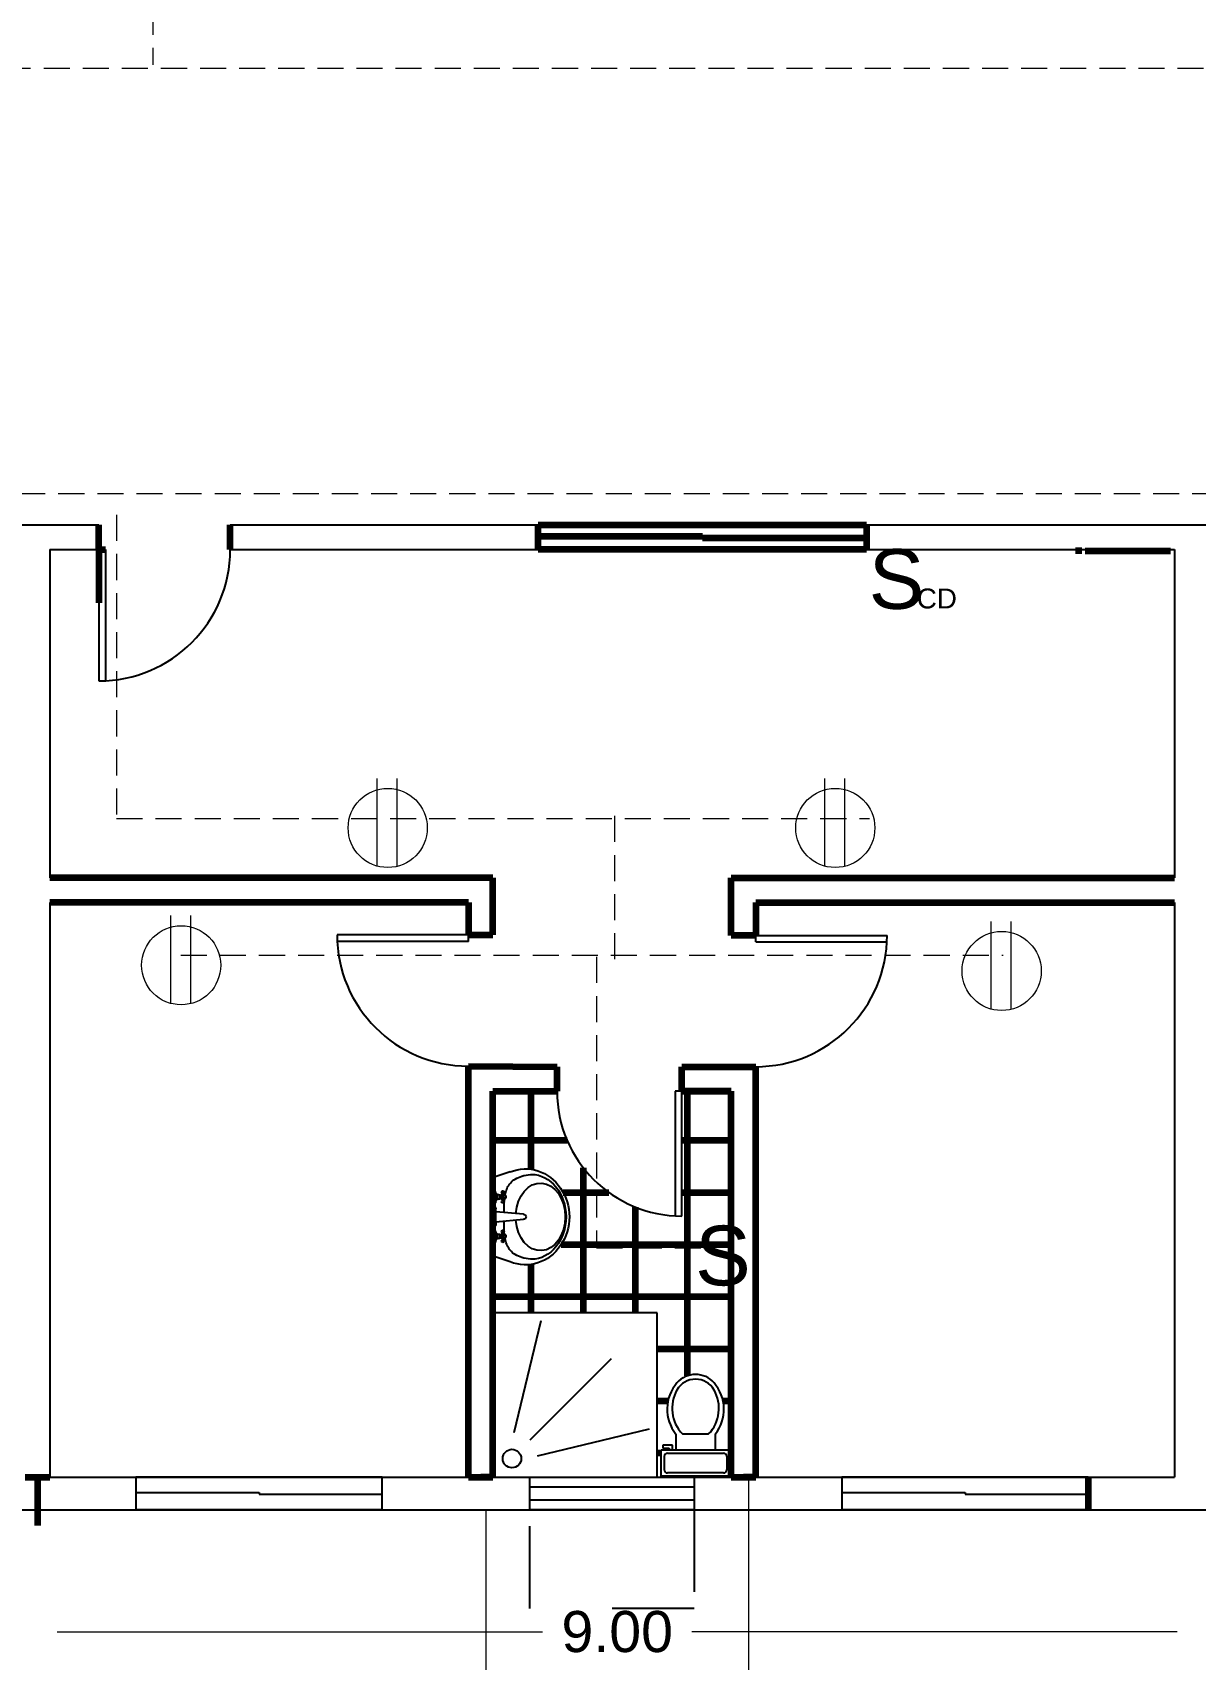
# Model space of a CAD drawing. Header units: millimetres. Extents: x 2391 to 3323, y 1596 to 2537.
# Drawn here: x 2957.36 to 2971.52, y 2266.74 to 2286.56 of the extents above; entities that cross this region are included whole.
import ezdxf

# ---------------------------------------------------------------- set-up
doc = ezdxf.new("R2010")
doc.units = ezdxf.units.MM
doc.linetypes.add('DASHED2', pattern=[9.525, 6.35, -3.175])
doc.linetypes.add('JIS_02_1.0', pattern=[2, 1, -1])
doc.layers.get('Defpoints').update_dxf_attribs({"color": 115})
for name, color, linetype in [('BATH', 171, 'Continuous'), ('dimensions', 203, 'Continuous'), ('doors', 31, 'Continuous'), ('Electrical symbols', 81, 'Continuous'), ('exterior wall', 140, 'Continuous'), ('furnitures', 40, 'Continuous'), ('interior wall', 191, 'Continuous'), ('Lightning text', 211, 'Continuous'), ('windows', 241, 'Continuous')]:
    doc.layers.add(name, color=color, linetype=linetype)
doc.styles.add('PDF Swis721 BT', font='swiss.ttf')
doc.styles.get("Standard").update_dxf_attribs({"font": 'arial.ttf'})

msp = doc.modelspace()

# ---------------------------------------------------------------- linework, layer by layer
at = {"color": 0, "linetype": 'ByBlock'}
for p, q in [((2963.174, 2272.682), (2962.978, 2272.617)), ((2963.156, 2272.517), (2963.166, 2272.532)), ((2963.166, 2272.532), (2963.177, 2272.546)), ((2963.177, 2272.546), (2963.19, 2272.559)), ((2963.19, 2272.559), (2963.204, 2272.572)), ((2963.204, 2272.572), (2963.219, 2272.584)), ((2963.219, 2272.584), (2963.236, 2272.595)), ((2963.236, 2272.595), (2963.254, 2272.605)), ((2963.254, 2272.605), (2963.274, 2272.614)), ((2963.274, 2272.614), (2963.295, 2272.623)), ((2963.274, 2272.614), (2963.274, 2272.614)), ((2963.295, 2272.623), (2963.318, 2272.63)), ((2963.318, 2272.63), (2963.342, 2272.637)), ((2963.342, 2272.637), (2963.367, 2272.643)), ((2963.367, 2272.643), (2963.393, 2272.647)), ((2963.393, 2272.647), (2963.42, 2272.65)), ((2963.42, 2272.65), (2963.433, 2272.651)), ((2962.978, 2272.471), (2962.989, 2272.453)), ((2962.989, 2272.453), (2962.995, 2272.437)), ((2962.995, 2272.437), (2962.995, 2272.317)), ((2963.001, 2272.424), (2962.995, 2272.437)), ((2962.998, 2272.322), (2963.004, 2272.333)), ((2963.009, 2272.413), (2963.001, 2272.424)), ((2963.004, 2272.333), (2963.012, 2272.343)), ((2963.021, 2272.405), (2963.009, 2272.413)), ((2963.012, 2272.343), (2963.023, 2272.35)), ((2963.018, 2272.347), (2963.018, 2272.407)), ((2963.034, 2272.401), (2963.021, 2272.405)), ((2963.023, 2272.35), (2963.035, 2272.354)), ((2963.048, 2272.4), (2963.034, 2272.401)), ((2963.035, 2272.354), (2963.048, 2272.355)), ((2963.048, 2272.355), (2963.048, 2272.4)), ((2963.048, 2272.4), (2963.055, 2272.4)), ((2963.055, 2272.355), (2963.048, 2272.355)), ((2963.055, 2272.4), (2963.07, 2272.405)), ((2963.055, 2272.4), (2963.055, 2272.355)), ((2963.07, 2272.349), (2963.055, 2272.355)), ((2963.07, 2272.437), (2963.072, 2272.445)), ((2963.072, 2272.43), (2963.07, 2272.437)), ((2963.07, 2272.405), (2963.085, 2272.407)), ((2963.07, 2272.377), (2963.072, 2272.385)), ((2963.072, 2272.37), (2963.07, 2272.377)), ((2963.085, 2272.347), (2963.07, 2272.349)), ((2963.07, 2272.317), (2963.072, 2272.325)), ((2963.072, 2272.445), (2963.078, 2272.45)), ((2963.078, 2272.424), (2963.072, 2272.43)), ((2963.072, 2272.385), (2963.078, 2272.39)), ((2963.078, 2272.364), (2963.072, 2272.37)), ((2963.072, 2272.325), (2963.078, 2272.33)), ((2963.078, 2272.45), (2963.085, 2272.452)), ((2963.078, 2272.407), (2963.078, 2272.424)), ((2963.085, 2272.422), (2963.078, 2272.424)), ((2963.078, 2272.39), (2963.085, 2272.392)), ((2963.085, 2272.362), (2963.078, 2272.364)), ((2963.078, 2272.347), (2963.078, 2272.33)), ((2963.078, 2272.33), (2963.085, 2272.332)), ((2963.085, 2272.452), (2963.093, 2272.45)), ((2963.093, 2272.424), (2963.085, 2272.422)), ((2963.085, 2272.407), (2963.101, 2272.405)), ((2963.085, 2272.392), (2963.093, 2272.39)), ((2963.093, 2272.364), (2963.085, 2272.362)), ((2963.101, 2272.349), (2963.085, 2272.347)), ((2963.085, 2272.332), (2963.093, 2272.33)), ((2963.093, 2272.45), (2963.098, 2272.445)), ((2963.098, 2272.43), (2963.093, 2272.424)), ((2963.093, 2272.407), (2963.093, 2272.424)), ((2963.093, 2272.39), (2963.098, 2272.385)), ((2963.098, 2272.37), (2963.093, 2272.364)), ((2963.093, 2272.33), (2963.093, 2272.347)), ((2963.093, 2272.33), (2963.098, 2272.325)), ((2963.098, 2272.445), (2963.1, 2272.437)), ((2963.1, 2272.437), (2963.098, 2272.43)), ((2963.098, 2272.385), (2963.1, 2272.377)), ((2963.1, 2272.377), (2963.098, 2272.37)), ((2963.098, 2272.325), (2963.1, 2272.317)), ((2963.101, 2272.405), (2963.115, 2272.4)), ((2963.115, 2272.355), (2963.101, 2272.349)), ((2963.103, 2272.314), (2963.104, 2272.331)), ((2963.104, 2272.331), (2963.105, 2272.348)), ((2963.105, 2272.348), (2963.105, 2272.351)), ((2963.112, 2272.401), (2963.116, 2272.418)), ((2963.115, 2272.4), (2963.121, 2272.389)), ((2963.121, 2272.365), (2963.115, 2272.355)), ((2963.116, 2272.418), (2963.12, 2272.435)), ((2963.12, 2272.435), (2963.125, 2272.453)), ((2963.121, 2272.389), (2963.123, 2272.377)), ((2963.123, 2272.377), (2963.121, 2272.365)), ((2963.125, 2272.453), (2963.132, 2272.469)), ((2963.132, 2272.469), (2963.139, 2272.486)), ((2963.139, 2272.486), (2963.147, 2272.502)), ((2963.147, 2272.502), (2963.156, 2272.517)), ((2963.156, 2272.517), (2963.156, 2272.517)), ((2962.989, 2272.295), (2962.978, 2272.285)), ((2962.978, 2272.255), (2962.985, 2272.254)), ((2962.985, 2272.254), (2962.992, 2272.251)), ((2962.994, 2272.305), (2962.989, 2272.295)), ((2962.992, 2272.251), (2962.997, 2272.246)), ((2962.995, 2272.317), (2962.994, 2272.305)), ((2962.995, 2272.31), (2962.998, 2272.322)), ((2962.997, 2272.246), (2963, 2272.239)), ((2963, 2272.239), (2963, 2272.232)), ((2963, 2272.195), (2963, 2272.232)), ((2963, 2272.074), (2963, 2272.195)), ((2963.338, 2272.165), (2963, 2272.195)), ((2963.072, 2272.31), (2963.07, 2272.317)), ((2963.078, 2272.304), (2963.072, 2272.31)), ((2963.085, 2272.302), (2963.078, 2272.304)), ((2963.093, 2272.304), (2963.085, 2272.302)), ((2963.098, 2272.31), (2963.093, 2272.304)), ((2963.1, 2272.317), (2963.098, 2272.31)), ((2963.102, 2272.297), (2963.103, 2272.314)), ((2963.102, 2272.281), (2963.102, 2272.297)), ((2963.102, 2272.265), (2963.102, 2272.281)), ((2963.102, 2272.249), (2963.102, 2272.265)), ((2963.102, 2272.249), (2963.102, 2272.249)), ((2963.102, 2272.234), (2963.102, 2272.249)), ((2963.102, 2272.219), (2963.102, 2272.234)), ((2963.102, 2272.204), (2963.102, 2272.219)), ((2963.102, 2272.186), (2963.102, 2272.204)), ((2963.338, 2272.165), (2963.347, 2272.163)), ((2963.347, 2272.163), (2963.356, 2272.159)), ((2963.356, 2272.159), (2963.362, 2272.152)), ((2963.362, 2272.152), (2963.366, 2272.144)), ((2963.366, 2272.125), (2963.362, 2272.117)), ((2963.366, 2272.144), (2963.368, 2272.135)), ((2963.368, 2272.135), (2963.366, 2272.125)), ((2962.985, 2272.022), (2962.978, 2272.022)), ((2962.978, 2271.991), (2962.989, 2271.973)), ((2962.992, 2272.025), (2962.985, 2272.022)), ((2962.989, 2271.973), (2962.995, 2271.957)), ((2962.998, 2272.03), (2962.992, 2272.025)), ((2962.995, 2271.957), (2962.995, 2271.837)), ((2963.001, 2271.944), (2962.995, 2271.957)), ((2963.001, 2272.037), (2962.998, 2272.03)), ((2963, 2272.074), (2963.338, 2272.105)), ((2963, 2272.074), (2963, 2272.045)), ((2963, 2272.045), (2963.001, 2272.037)), ((2963.009, 2271.933), (2963.001, 2271.944)), ((2963.021, 2271.925), (2963.009, 2271.933)), ((2963.018, 2271.867), (2963.018, 2271.927)), ((2963.07, 2271.957), (2963.072, 2271.964)), ((2963.072, 2271.949), (2963.07, 2271.957)), ((2963.07, 2271.925), (2963.085, 2271.927)), ((2963.072, 2271.964), (2963.078, 2271.97)), ((2963.078, 2271.944), (2963.072, 2271.949)), ((2963.078, 2271.97), (2963.085, 2271.972)), ((2963.085, 2271.942), (2963.078, 2271.944)), ((2963.078, 2271.927), (2963.078, 2271.944)), ((2963.085, 2271.972), (2963.093, 2271.97)), ((2963.093, 2271.944), (2963.085, 2271.942)), ((2963.085, 2271.927), (2963.101, 2271.925)), ((2963.093, 2271.97), (2963.098, 2271.964)), ((2963.098, 2271.949), (2963.093, 2271.944)), ((2963.093, 2271.927), (2963.093, 2271.944)), ((2963.098, 2271.964), (2963.1, 2271.957)), ((2963.1, 2271.957), (2963.098, 2271.949)), ((2963.102, 2272.066), (2963.102, 2272.084)), ((2963.102, 2272.05), (2963.102, 2272.066)), ((2963.102, 2272.034), (2963.102, 2272.05)), ((2963.102, 2272.018), (2963.102, 2272.034)), ((2963.102, 2272.003), (2963.102, 2272.018)), ((2963.102, 2272.003), (2963.102, 2272.003)), ((2963.102, 2271.987), (2963.102, 2272.003)), ((2963.102, 2271.972), (2963.102, 2271.987)), ((2963.103, 2271.957), (2963.102, 2271.972)), ((2963.103, 2271.943), (2963.103, 2271.957)), ((2963.104, 2271.924), (2963.103, 2271.943)), ((2963.347, 2272.106), (2963.338, 2272.105)), ((2963.356, 2272.11), (2963.347, 2272.106)), ((2963.362, 2272.117), (2963.356, 2272.11)), ((2962.989, 2271.815), (2962.978, 2271.805)), ((2962.994, 2271.825), (2962.989, 2271.815)), ((2962.995, 2271.837), (2962.994, 2271.825)), ((2962.995, 2271.829), (2962.998, 2271.842)), ((2962.998, 2271.842), (2963.004, 2271.853)), ((2963.004, 2271.853), (2963.012, 2271.863)), ((2963.012, 2271.863), (2963.023, 2271.87)), ((2963.034, 2271.92), (2963.021, 2271.925)), ((2963.023, 2271.87), (2963.035, 2271.874)), ((2963.048, 2271.919), (2963.034, 2271.92)), ((2963.035, 2271.874), (2963.048, 2271.874)), ((2963.048, 2271.874), (2963.048, 2271.919)), ((2963.048, 2271.919), (2963.055, 2271.919)), ((2963.055, 2271.874), (2963.048, 2271.874)), ((2963.055, 2271.919), (2963.07, 2271.925)), ((2963.055, 2271.919), (2963.055, 2271.874)), ((2963.07, 2271.869), (2963.055, 2271.874)), ((2963.07, 2271.897), (2963.072, 2271.904)), ((2963.072, 2271.889), (2963.07, 2271.897)), ((2963.085, 2271.867), (2963.07, 2271.869)), ((2963.07, 2271.837), (2963.072, 2271.844)), ((2963.072, 2271.829), (2963.07, 2271.837)), ((2963.072, 2271.904), (2963.078, 2271.91)), ((2963.078, 2271.884), (2963.072, 2271.889)), ((2963.072, 2271.844), (2963.078, 2271.85)), ((2963.078, 2271.824), (2963.072, 2271.829)), ((2963.078, 2271.91), (2963.085, 2271.912)), ((2963.085, 2271.882), (2963.078, 2271.884)), ((2963.078, 2271.867), (2963.078, 2271.85)), ((2963.078, 2271.85), (2963.085, 2271.852)), ((2963.085, 2271.822), (2963.078, 2271.824)), ((2963.085, 2271.912), (2963.093, 2271.91)), ((2963.093, 2271.884), (2963.085, 2271.882)), ((2963.101, 2271.869), (2963.085, 2271.867)), ((2963.085, 2271.852), (2963.093, 2271.85)), ((2963.093, 2271.824), (2963.085, 2271.822)), ((2963.093, 2271.91), (2963.098, 2271.904)), ((2963.098, 2271.889), (2963.093, 2271.884)), ((2963.093, 2271.85), (2963.093, 2271.867)), ((2963.093, 2271.85), (2963.098, 2271.844)), ((2963.098, 2271.829), (2963.093, 2271.824)), ((2963.098, 2271.904), (2963.1, 2271.897)), ((2963.1, 2271.897), (2963.098, 2271.889)), ((2963.098, 2271.844), (2963.1, 2271.837)), ((2963.1, 2271.837), (2963.098, 2271.829)), ((2963.101, 2271.925), (2963.115, 2271.919)), ((2963.115, 2271.874), (2963.101, 2271.869)), ((2963.112, 2271.866), (2963.111, 2271.873)), ((2963.116, 2271.849), (2963.112, 2271.866)), ((2963.115, 2271.919), (2963.121, 2271.909)), ((2963.121, 2271.885), (2963.115, 2271.874)), ((2963.12, 2271.833), (2963.116, 2271.849)), ((2963.125, 2271.816), (2963.12, 2271.833)), ((2963.121, 2271.909), (2963.123, 2271.897)), ((2963.123, 2271.897), (2963.121, 2271.885)), ((2963.132, 2271.799), (2963.125, 2271.816)), ((2963.139, 2271.783), (2963.132, 2271.799)), ((2963.147, 2271.767), (2963.139, 2271.783)), ((2963.156, 2271.752), (2963.147, 2271.767)), ((2963.156, 2271.752), (2963.156, 2271.752)), ((2963.166, 2271.737), (2963.156, 2271.752)), ((2963.177, 2271.723), (2963.166, 2271.737)), ((2963.174, 2271.587), (2962.978, 2271.652)), ((2963.19, 2271.71), (2963.177, 2271.723)), ((2963.204, 2271.697), (2963.19, 2271.71)), ((2963.219, 2271.685), (2963.204, 2271.697)), ((2963.236, 2271.674), (2963.219, 2271.685)), ((2963.254, 2271.664), (2963.236, 2271.674)), ((2963.274, 2271.655), (2963.254, 2271.664)), ((2963.274, 2271.655), (2963.274, 2271.655)), ((2963.295, 2271.646), (2963.274, 2271.655)), ((2963.318, 2271.639), (2963.295, 2271.646)), ((2963.342, 2271.632), (2963.318, 2271.639)), ((2963.367, 2271.626), (2963.342, 2271.632)), ((2963.393, 2271.622), (2963.367, 2271.626)), ((2963.42, 2271.619), (2963.393, 2271.622)), ((2963.433, 2271.618), (2963.42, 2271.619)), ((2964.965, 2270.964), (2962.965, 2270.964)), ((2962.965, 2270.964), (2962.965, 2268.964)), ((2964.965, 2268.964), (2964.965, 2270.964)), ((2963.224, 2269.507), (2963.552, 2270.87)), ((2964.404, 2270.403), (2963.414, 2269.414)), ((2963.507, 2269.223), (2964.871, 2269.551)), ((2965.032, 2269.354), (2965.032, 2269.314)), ((2965.152, 2269.354), (2965.032, 2269.354)), ((2965.152, 2269.294), (2965.152, 2269.354)), ((2965.192, 2269.488), (2965.192, 2269.294)), ((2965.592, 2269.488), (2965.272, 2269.488)), ((2965.672, 2269.488), (2965.672, 2269.294)), ((2965.012, 2269.294), (2965.852, 2269.294)), ((2965.012, 2268.974), (2965.012, 2269.294)), ((2965.032, 2269.314), (2965.112, 2269.314)), ((2965.052, 2269.054), (2965.052, 2269.214)), ((2965.092, 2269.254), (2965.772, 2269.254)), ((2965.112, 2269.314), (2965.112, 2269.294)), ((2965.812, 2269.214), (2965.812, 2269.054)), ((2965.852, 2269.294), (2965.852, 2268.974)), ((2962.965, 2268.964), (2964.965, 2268.964)), ((2965.852, 2268.974), (2965.012, 2268.974)), ((2965.772, 2269.014), (2965.092, 2269.014))]:
    msp.add_line(p, q, dxfattribs=at)
msp.add_circle((2963.196, 2269.189), 0.113, dxfattribs=at)
for centre, radius, start, end in [((2965.432, 2269.914), 0.3, 41.0791, 138.9211), ((2965.432, 2269.896), 0.26, 29.5767, 150.4235), ((2965.573, 2269.791), 0.487, 138.9211, 218.5309), ((2965.6, 2269.801), 0.453, 150.4235, 223.6323), ((2965.264, 2269.801), 0.453, 316.3679, 29.5767), ((2965.291, 2269.791), 0.487, 321.4693, 41.0791), ((2965.087, 2269.219), 0.0354, 81.8699, 188.1301), ((2965.777, 2269.219), 0.0354, 351.8699, 98.1301), ((2965.087, 2269.049), 0.0354, 171.8699, 278.1301), ((2965.777, 2269.049), 0.0354, 261.8699, 8.1301)]:
    msp.add_arc(centre, radius, start, end, dxfattribs=at)
at = {"color": 0, "linetype": 'ByBlock', "extrusion": (0, 0, -1)}
for centre, major_axis, ratio, start_param, end_param in [((2963.36, 2272.134), (0, -0.584), 0.916316, 2.786438, 6.63834), ((2963.544, 2272.134), (0, -0.412), 0.730435, 1.664123, 7.760732), ((2963.433, 2272.134), (0, -0.517), 0.815274, 3.141593, 6.283185)]:
    msp.add_ellipse(centre, major_axis=major_axis, ratio=ratio, start_param=start_param, end_param=end_param, dxfattribs=at)
at = {"layer": 'BATH', "linetype": 'Continuous', "lineweight": 100}
for p, q in [((2963.431, 2272.714), (2963.431, 2273.664)), ((2965.336, 2270.198), (2965.336, 2273.664)), ((2962.965, 2273.067), (2963.868, 2273.067)), ((2965.265, 2273.067), (2965.865, 2273.067)), ((2964.066, 2270.964), (2964.066, 2272.731)), ((2963.821, 2272.432), (2964.376, 2272.432)), ((2965.265, 2272.432), (2965.865, 2272.432)), ((2964.701, 2270.964), (2964.701, 2272.253)), ((2963.797, 2271.797), (2965.865, 2271.797)), ((2963.431, 2270.964), (2963.431, 2271.555)), ((2962.965, 2271.162), (2965.865, 2271.162)), ((2964.965, 2270.527), (2965.865, 2270.527)), ((2964.965, 2269.892), (2965.096, 2269.892)), ((2965.767, 2269.892), (2965.865, 2269.892)), ((2964.965, 2269.257), (2965.012, 2269.257))]:
    msp.add_line(p, q, dxfattribs=at)
at = {"layer": 'Defpoints', "linetype": 'DASHED2', "lineweight": 13, "ltscale": 0.05}
for p, q in [((2958.823, 2290.188), (2958.823, 2286.172)), ((2946.062, 2286.132), (2977.023, 2286.132)), ((2946.24, 2280.946), (2977.859, 2280.946)), ((2958.379, 2280.687), (2958.379, 2276.987)), ((2958.379, 2276.987), (2967.553, 2276.987)), ((2964.447, 2277.019), (2964.447, 2275.136)), ((2959.162, 2275.321), (2969.178, 2275.321)), ((2964.226, 2275.301), (2964.226, 2271.758)), ((2964.226, 2271.758), (2965.667, 2271.758))]:
    msp.add_line(p, q, dxfattribs=at)
at = {"layer": 'dimensions', "lineweight": 100}
for p, q in [((2957.265, 2268.964), (2957.565, 2268.964)), ((2957.415, 2268.964), (2957.415, 2268.372)), ((2962.665, 2268.964), (2962.965, 2268.964)), ((2962.965, 2268.964), (2962.815, 2268.964)), ((2965.865, 2268.964), (2966.165, 2268.964)), ((2966.165, 2268.964), (2966.015, 2268.964))]:
    msp.add_line(p, q, dxfattribs=at)
at = {"layer": 'dimensions', "lineweight": 13}
for p, q in [((2957.658, 2267.078), (2963.568, 2267.078)), ((2971.298, 2267.078), (2965.387, 2267.078))]:
    msp.add_line(p, q, dxfattribs=at)
at = {"layer": 'doors'}
for p, q in [((2958.165, 2280.264), (2958.165, 2278.664)), ((2958.245, 2280.264), (2958.245, 2278.666)), ((2962.665, 2275.571), (2961.065, 2275.571)), ((2962.665, 2275.491), (2962.665, 2275.571)), ((2966.165, 2275.564), (2967.765, 2275.564)), ((2966.165, 2275.484), (2966.165, 2275.564)), ((2962.665, 2275.491), (2961.067, 2275.491)), ((2966.165, 2275.484), (2967.763, 2275.484)), ((2965.265, 2273.664), (2965.185, 2273.664)), ((2965.185, 2273.664), (2965.185, 2272.146)), ((2965.265, 2273.664), (2965.185, 2273.664)), ((2965.265, 2272.144), (2965.265, 2273.664))]:
    msp.add_line(p, q, dxfattribs=at)
at = {"layer": 'doors', "lineweight": 100}
for q in [(2958.165, 2279.617), (2958.245, 2280.264)]:
    msp.add_line((2958.165, 2280.264), q, dxfattribs=at)
at = {"layer": 'doors'}
for centre, radius, start, end in [((2958.165, 2280.264), 1.6, 270, 0), ((2962.665, 2275.571), 1.6, 180, 270), ((2966.165, 2275.564), 1.6, 270, 0), ((2965.265, 2273.664), 1.52, 180, 270)]:
    msp.add_arc(centre, radius, start, end, dxfattribs=at)
at = {"layer": 'Electrical symbols', "lineweight": 18}
for p, q in [((2961.555, 2276.403), (2961.555, 2277.476)), ((2961.799, 2276.403), (2961.799, 2277.476)), ((2967.006, 2276.403), (2967.006, 2277.476)), ((2967.25, 2276.403), (2967.25, 2277.476)), ((2959.039, 2274.731), (2959.039, 2275.804)), ((2959.283, 2274.731), (2959.283, 2275.804)), ((2969.033, 2274.661), (2969.033, 2275.734)), ((2969.277, 2274.661), (2969.277, 2275.734))]:
    msp.add_line(p, q, dxfattribs=at)
for centre in [(2961.683, 2276.873), (2967.134, 2276.873), (2959.167, 2275.2), (2969.161, 2275.13)]:
    msp.add_circle(centre, 0.482, dxfattribs=at)
at = {"layer": 'exterior wall'}
for p, q in [((2957.565, 2268.964), (2962.665, 2268.964)), ((2962.965, 2268.964), (2965.865, 2268.964)), ((2966.165, 2268.964), (2971.265, 2268.964)), ((2944.215, 2268.564), (2984.615, 2268.564))]:
    msp.add_line(p, q, dxfattribs=at)
at = {"layer": 'furnitures', "lineweight": 100}
for p, q in [((2970.139, 2280.251), (2970.059, 2280.251)), ((2970.179, 2280.251), (2971.219, 2280.251))]:
    msp.add_line(p, q, dxfattribs=at)
at = {"layer": 'interior wall'}
for p, q in [((2956.465, 2280.564), (2958.165, 2280.564)), ((2959.765, 2280.564), (2972.365, 2280.564)), ((2957.565, 2280.264), (2958.165, 2280.264)), ((2957.565, 2280.264), (2957.565, 2276.264)), ((2959.765, 2280.264), (2971.265, 2280.264)), ((2971.265, 2280.264), (2971.265, 2276.264)), ((2957.565, 2275.964), (2957.565, 2268.964)), ((2971.265, 2275.964), (2971.265, 2268.964))]:
    msp.add_line(p, q, dxfattribs=at)
at = {"layer": 'interior wall', "lineweight": 100}
for p, q in [((2958.165, 2280.264), (2958.165, 2280.564)), ((2959.765, 2280.264), (2959.765, 2280.564)), ((2962.965, 2276.264), (2957.565, 2276.264)), ((2962.965, 2275.571), (2962.965, 2276.264)), ((2965.865, 2275.564), (2965.865, 2276.264)), ((2965.865, 2276.264), (2971.265, 2276.264)), ((2962.665, 2275.964), (2957.565, 2275.964)), ((2962.665, 2275.964), (2962.665, 2275.571)), ((2966.165, 2275.964), (2971.265, 2275.964)), ((2966.165, 2275.964), (2966.165, 2275.564)), ((2962.665, 2275.571), (2962.965, 2275.571)), ((2966.165, 2275.564), (2965.865, 2275.564)), ((2962.665, 2273.971), (2963.745, 2273.964)), ((2962.665, 2273.971), (2962.665, 2273.964)), ((2962.665, 2268.964), (2962.665, 2273.964)), ((2963.745, 2273.664), (2963.745, 2273.964)), ((2965.265, 2273.964), (2966.165, 2273.964)), ((2965.265, 2273.664), (2965.265, 2273.964)), ((2966.165, 2268.964), (2966.165, 2273.964)), ((2962.965, 2268.964), (2962.965, 2273.664)), ((2962.965, 2273.664), (2963.745, 2273.664)), ((2965.265, 2273.664), (2965.865, 2273.664)), ((2965.865, 2273.664), (2965.265, 2273.664)), ((2965.865, 2268.964), (2965.865, 2273.664))]:
    msp.add_line(p, q, dxfattribs=at)
at = {"layer": 'Lightning text', "linetype": 'ByBlock', "lineweight": 13, "ltscale": 0.02}
for p, q in [((2966.078, 2268.93), (2966.078, 2262.688)), ((2962.878, 2268.564), (2962.878, 2262.688))]:
    msp.add_line(p, q, dxfattribs=at)
at = {"layer": 'windows', "lineweight": 100}
for p, q in [((2963.515, 2280.564), (2967.515, 2280.564)), ((2963.515, 2280.264), (2963.515, 2280.564)), ((2967.515, 2280.564), (2967.515, 2280.264)), ((2965.515, 2280.424), (2963.515, 2280.424)), ((2967.515, 2280.264), (2963.515, 2280.264)), ((2965.515, 2280.404), (2965.515, 2280.424)), ((2967.515, 2280.404), (2965.515, 2280.404)), ((2970.215, 2268.964), (2970.215, 2268.564))]:
    msp.add_line(p, q, dxfattribs=at)
at = {"layer": 'windows'}
for p, q in [((2961.615, 2268.964), (2958.615, 2268.964)), ((2958.615, 2268.964), (2958.615, 2268.564)), ((2961.615, 2268.564), (2961.615, 2268.964)), ((2963.415, 2268.564), (2963.415, 2268.964)), ((2963.415, 2268.964), (2965.415, 2268.964)), ((2965.415, 2268.964), (2965.415, 2268.564)), ((2970.215, 2268.964), (2967.215, 2268.964)), ((2967.215, 2268.964), (2967.215, 2268.564)), ((2958.615, 2268.774), (2960.115, 2268.774)), ((2960.115, 2268.774), (2960.115, 2268.754)), ((2963.415, 2268.844), (2965.415, 2268.844)), ((2967.215, 2268.774), (2968.715, 2268.774)), ((2968.715, 2268.774), (2968.715, 2268.754)), ((2961.615, 2268.564), (2958.615, 2268.564)), ((2960.115, 2268.754), (2961.615, 2268.754)), ((2965.415, 2268.684), (2963.415, 2268.684)), ((2965.415, 2268.564), (2963.415, 2268.564)), ((2970.215, 2268.564), (2967.215, 2268.564)), ((2968.715, 2268.754), (2970.215, 2268.754))]:
    msp.add_line(p, q, dxfattribs=at)
at = {"layer": 'windows', "linetype": 'JIS_02_1.0'}
for p, q in [((2963.415, 2267.364), (2963.415, 2268.564)), ((2965.415, 2268.564), (2965.415, 2267.364)), ((2965.415, 2267.364), (2963.415, 2267.364))]:
    msp.add_line(p, q, dxfattribs=at)

# ---------------------------------------------------------------- texts
at = {"layer": 'dimensions', "lineweight": 13, "insert": (2964.478, 2267.078), "char_height": 0.5, "attachment_point": 5}
msp.add_mtext('\\A1;9.00', dxfattribs=at)
at = {"layer": 'Electrical symbols', "attachment_point": 7, "style": 'PDF Swis721 BT'}
for s, insert, char_height in [('S', (2967.541, 2279.532), 0.727), ('CD', (2968.127, 2279.544), 0.2423), ('S', (2965.427, 2271.289), 0.727)]:
    msp.add_mtext(s, dxfattribs=dict(at, insert=insert, char_height=char_height))

doc.saveas('drawing.dxf')
